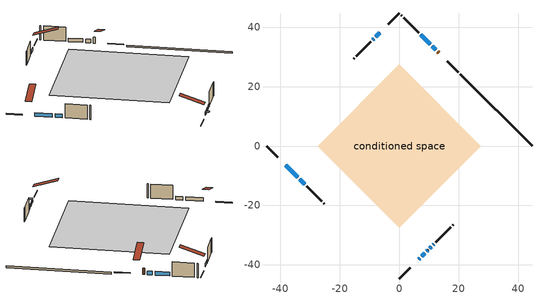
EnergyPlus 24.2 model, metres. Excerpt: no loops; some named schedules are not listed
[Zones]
conditioned space
 floor adiabatic (Floor1 construction): -5.92,0 0,5.92 5.92,0 0,-5.92 z0.61
 floor adiabatic (AdiabaticFloorConstruction): -27.48,0 0,27.48 27.48,0 0,-27.48 z3.05
 floor foundation (Slab1 construction): -6.03,1.11 -1.11,6.03 6.03,-1.11 1.11,-6.03 z0
 wall outside (RimJoist1 construction): 0,-44.64 3.74,-40.9 / -44.64,0 -40.9,-3.74 / 0,44.64 -3.74,40.9 / 19.87,24.77 16.13,28.5 z0.61:0.91
 wall outside (AdiabaticWallConstruction 1): 13.31,31.32 12.9,31.74 z0.61:2.64
 wall outside (AdiabaticWallConstruction): 6.56,-38.08 6.93,-37.7 z0.61:1.53; -38.08,-6.56 -34.05,-10.58 / -6.56,38.08 -7.85,36.79 / -8.51,36.13 -8.84,35.79 / 12.24,32.4 11.16,33.47 / 7.59,-37.05 8.6,-36.04 / -33.4,-11.24 -31.71,-12.92 / 9.25,-35.38 9.67,-34.97 / 10.32,-34.31 10.72,-33.92 / 11.37,-33.26 11.67,-32.97 / 10.51,34.13 7.18,37.45 z0.61:1.83
 wall outside (Wall1 construction): 12.32,-32.31 17.3,-27.34 / -31.06,-13.58 -26.08,-18.56 / -9.5,35.14 -14.48,30.16 / 6.53,38.11 1.55,43.09 z0.61:5.49
 wall outside (Wall3 construction): 17.96,-26.68 18.19,-26.44 / -25.42,-19.22 -25.19,-19.45 / -15.14,29.5 -15.37,29.27 / 0.89,43.75 0.66,43.98 z0.61:5.49
 wall foundation (FoundationWall1 construction): 44.64,0 20.53,24.11 z0:0.61
 window (WindowConstruction 10): 6.56,-38.08 6.93,-37.7 z0.61:1.52
 window (WindowConstruction 6): -38.08,-6.56 -34.05,-10.58 z0.61:1.83
 window (WindowConstruction 7): -6.56,38.08 -7.85,36.79 z0.61:1.83
 window (WindowConstruction 8): -8.51,36.13 -8.84,35.79 z0.61:1.83
 window (WindowConstruction): 12.24,32.4 11.16,33.47 z0.61:1.83
 window (WindowConstruction 9): 7.59,-37.05 8.6,-36.04 z0.61:1.83
 window (WindowConstruction 1): -33.4,-11.24 -31.71,-12.92 z0.61:1.83
 window (WindowConstruction 2): 9.25,-35.38 9.67,-34.97 z0.61:1.83
 window (WindowConstruction 3): 10.32,-34.31 10.72,-33.92 z0.61:1.83
 window (WindowConstruction 4): 11.37,-33.26 11.67,-32.97 z0.61:1.83
 window (WindowConstruction 5): 10.51,34.13 7.18,37.45 z0.61:1.83
 door (Door): 13.31,31.32 12.9,31.74 z0.61:2.64
 ceiling adiabatic (AdiabaticFloorConstruction): 0,-27.48 27.48,0 0,27.48 -27.48,0 z3.05
 roof outside (Roof1 construction): 5.9,-38.74,5.49 0.18,-33.02,8.18 -1.32,-34.53,8.18 4.39,-40.24,5.49; -38.74,-5.9,5.49 -33.02,-0.18,8.18 -34.53,1.32,8.18 -40.24,-4.39,5.49; -5.9,38.74,5.49 -0.18,33.02,8.18 1.32,34.53,8.18 -4.39,40.24,5.49; 13.97,30.67,5.49 8.25,24.95,8.18 9.76,23.44,8.18 15.48,29.16,5.49
shading: 7.14,-37.49 6.35,-38.29 7.21,-39.15 8.01,-38.35 z1.82
[Building]
Building 1: Terrain=Suburbs
[Site:Location]
Yellowknife AP_NT: Latitude {deg}=62.46; Longitude {deg}=-114.44; Time Zone {hr}=-7; Elevation {m}=206; Keep Site Location Information=Yes
[Site:GroundTemperature:Shallow]
-11.1489, -14.3239, -14.5782, -13.0715, -7.02295, -1.00261, 4.2167, 7.52301, 7.8039, 5.11477, 0.0285573, -5.8071
[Site:WaterMainsTemperature]
Calculation Method=Schedule; Temperature Schedule=mains temperature schedule
[Material] Roughness=Rough; Thermal Absorptance=0.9
Name | Thickness {m} | Conductivity {W/m-K} | Density {kg/m3} | Specific Heat {J/kg-K} | Solar Absorptance | Visible Absorptance
asphalt or fiberglass shingles | 0.00635 | 0.162714 | 1121.4 | 1465.45 | 0.4 | 0.4
concrete 4.0 in. | 0.1016 | 1.803125 | 2242.8 | 837.4 | 0.7 | 0.7
concrete 8.0 in. | 0.2032 | 1.803125 | 2242.8 | 837.4 | 0.7 | 0.7
door material | 0.04445 | 0.053851 | 512.64 | 1214.23 | 0.7 | 0.7
exterior vertical ins | 0.00497452 | 0.029427 | 32.04 | 1214.23 | 0.7 | 0.7
floor covering | 0.0127 | 0.0433444 | 54.468 | 1339.84 | 0.6 | 0.6
floor rigid ins; rim joist rigid ins; roof rigid ins; wall rigid ins | 0.103632 | 0.029427 | 32.04 | 1214.23 | 0.7 | 0.7
floor rigid ins 1; wall rigid ins 1 | 0.512978 | 0.029427 | 32.04 | 1214.23 | 0.7 | 0.7
floor stud and cavity | 0.1397 | 0.144277 | 92.3553 | 1139.71 | 0.7 | 0.7
floor stud and cavity 1 | 0.1397 | 1.75129 | 37.0049 | 1207.88 | 0.7 | 0.7
furniture material conditioned space 1 | 0.1524 | 0.115458 | 640.8 | 1214.23 | 0.6 | 0.6
gypsum board | 0.0127 | 0.160291 | 801 | 837.4 | 0.6 | 0.6
gypsum board 1 | 0.0127 | 0.160291 | 801 | 837.4 | 0.7 | 0.7
osb sheathing 0.5 in. | 0.0127 | 0.115458 | 512.64 | 1214.23 | 0.7 | 0.7
osb sheathing 0.75 in. | 0.01905 | 0.115458 | 512.64 | 1214.23 | 0.7 | 0.7
osb sheathing 2.0 in. | 0.0508 | 0.115458 | 512.64 | 1214.23 | 0.7 | 0.7
rim joist stud and cavity | 0.0508 | 0.0405436 | 125.044 | 1163.47 | 0.6 | 0.6
roof stud and cavity | 0.2032 | 0.0872403 | 78.34581 | 1123.46 | 0.7 | 0.7
wall stud and cavity | 0.1397 | 0.237545 | 139.0536 | 1170.24 | 0.7 | 0.7
wall stud and cavity 1 | 0.1397 | 0.298273 | 139.0536 | 1170.24 | 0.7 | 0.7
wall stud and cavity 2 | 0.0889 | 0.380278 | 52.3479 | 1209.89 | 0.7 | 0.7
wall stud and cavity 3 | 0.0889 | 0.391764 | 83.0341 | 1211.67 | 0.7 | 0.7
wood siding | 0.0254 | 0.102417 | 544.68 | 1172.36 | 0.4 | 0.4
wood siding 1; wood siding 2; wood siding 3 | 0.0254 | 0.102417 | 544.68 | 1172.36 | 0.7 | 0.7
[WindowMaterial:SimpleGlazingSystem]
Name | U-Factor {W/m2-K} | Solar Heat Gain Coefficient
WindowMaterial | 1.82037 | 0.52
WindowMaterial 1 | 1.81639 | 0.52
WindowMaterial 2 | 1.975944 | 0.44
WindowMaterial 3 | 1.96856 | 0.45
WindowMaterial 4 | 2.02307 | 0.41
WindowMaterial 5 | 1.717595 | 0.57
WindowMaterial 6 | 1.71987 | 0.57
WindowMaterial 7 | 1.9714 | 0.45
WindowMaterial 8 | 1.98787 | 0.44
WindowMaterial 9 | 2.75383 | 0.59
[Construction]
AdiabaticFloorConstruction: floor stud and cavity 1, floor rigid ins 1, osb sheathing 0.75 in., floor covering
AdiabaticWallConstruction: wood siding 2, wall rigid ins 1, wall stud and cavity 2, gypsum board
AdiabaticWallConstruction 1: wood siding 3, wall rigid ins 1, wall stud and cavity 2, gypsum board
Door: door material
Floor1 construction: floor stud and cavity, floor rigid ins, osb sheathing 0.75 in., floor covering
FoundationWall1 construction: concrete 8.0 in., gypsum board 1
furniture construction conditioned space 1: furniture material conditioned space 1
PartitionWallConstruction: gypsum board, wall stud and cavity 3, gypsum board
RimJoist1 construction: wood siding 1, rim joist rigid ins, osb sheathing 2.0 in., rim joist stud and cavity
Roof1 construction: asphalt or fiberglass shingles, roof rigid ins, osb sheathing 0.75 in., roof stud and cavity, gypsum board
Slab1 construction: concrete 4.0 in.
Wall1 construction: wood siding, wall rigid ins, osb sheathing 0.5 in., wall stud and cavity, gypsum board
Wall3 construction: wood siding, wall rigid ins, osb sheathing 0.5 in., wall stud and cavity 1, gypsum board
WindowConstruction: WindowMaterial
WindowConstruction 1: WindowMaterial 1
WindowConstruction 10: WindowMaterial 9
WindowConstruction 2: WindowMaterial 2
WindowConstruction 3: WindowMaterial 3
WindowConstruction 4: WindowMaterial 4
WindowConstruction 5: WindowMaterial 5
WindowConstruction 6; WindowConstruction 9: WindowMaterial 6
WindowConstruction 7: WindowMaterial 7
WindowConstruction 8: WindowMaterial 8
[Zone]
conditioned space: Multiplier=1; Volume {m3}=381.4; Part of Total Floor Area=Yes
[Space]
conditioned space 1: Zone=conditioned space; Volume {m3}=381.4
[SurfaceProperty:ExposedFoundationPerimeter]
Slab1: Exposed Perimeter Calculation Method=TotalExposedPerimeter; Total Exposed Perimeter {m}=34.096
[InternalMass] Zone or ZoneList=conditioned space; Space or SpaceList=conditioned space 1
Name | Construction | Surface Area {m2}
furniture mass conditioned space 1 | furniture construction conditioned space 1 | 660.465
partition wall mass | PartitionWallConstruction | 1580.98
[Lights]
interior lighting: Zone or ZoneList or Space or SpaceList=conditioned space 1; Schedule=interior lighting schedule; Design Level Calculation Method=LightingLevel; Lighting Level {W}=343.2; Return Air Fraction=0; Fraction Radiant=0.6; Fraction Visible=0.2; Fraction Replaceable=1
[People]
occupants: Zone or ZoneList or Space or SpaceList=conditioned space 1; Number of People Schedule=occupants schedule; Number of People Calculation Method=People; Number of People=3; Fraction Radiant=0.314171; Sensible Heat Fraction=0.56303; Activity Level Schedule=occupants activity schedule; Carbon Dioxide Generation Rate {m3/s-W}=0; Enable ASHRAE 55 Comfort Warnings=No; Mean Radiant Temperature Calculation Type=EnclosureAveraged
[ElectricEquipment] Zone or ZoneList or Space or SpaceList=conditioned space 1; Design Level Calculation Method=EquipmentLevel
Name | Schedule | Design Level {W} | Fraction Latent | Fraction Radiant | Fraction Lost
clothes dryer | clothes dryer schedule | 140.772 | 0.015 | 0.081 | 0.85
clothes washer | clothes washer schedule | 32.1985 | 0.03 | 0.162 | 0.7
cooking range | cooking range schedule | 215.147 | 0.08 | 0.432 | 0.2
dishwasher | dishwasher schedule | 66.8632 | 0.3 | 0.18 | 0.4
fridge | fridge schedule | 72.9452 | 0 | 0.6 | 0
mech vent bath fan 0 | mech vent bath fan 0 schedule | 25.1 | 0 | 0 | 1
mech vent bath fan 1 | mech vent bath fan 1 schedule | 25.1 | 0 | 0 | 1
mech vent house fan | mech vent house fan schedule | 0 | 0 | 0 | 1
mech vent house fan cfis | mech vent house fan cfis schedule | 0 | 0 | 0 | 0
mech vent range fan 0 | mech vent range fan 0 schedule | 57 | 0 | 0 | 1
misc plug loads | misc plug loads schedule | 494.7 | 0.045 | 0.513 | 0.1
whole house fan | Always On Discrete | 0 | 0 | 0 | 1
[OtherEquipment] Zone or ZoneList or Space or SpaceList=conditioned space 1; Design Level Calculation Method=EquipmentLevel
Name | Fuel Type | Schedule | Design Level {W} | Fraction Latent | Fraction Radiant | Fraction Lost
clothes dryer 1 | Electricity | clothes dryer schedule | 0 | 0.015 | 0.081 | 0.85
cooking range 1 | Electricity | cooking range schedule | 0 | 0.08 | 0.432 | 0.2
general water use latent | None | general water use schedule | 62.594 | 1 | 0 | 0
general water use sensible | None | general water use schedule | -61.6891 | 0 | 0.6 | 0
mech vent house fan latent load | None | Always On Discrete | 0 | 1 | 0 | 0
mech vent house fan sensible load | None | Always On Discrete | 0 | 0 | 0 | 0
water heater energy adjustment1 | Propane | Always On Discrete | 0.01 | 0 | 0 | 1
[ZoneInfiltration:DesignFlowRate] Zone or ZoneList or Space or SpaceList=conditioned space 1; Schedule=Always On Discrete; Design Flow Rate Calculation Method=Flow/Zone; Design Flow Rate {m3/s}=0
infil flow; natural vent flow; whole house fan flow
[Foundation:Kiva]
Foundation Kiva 1: Initial Indoor Air Temperature {C}=18; Wall Height Above Grade {m}=0.609996; Wall Depth Below Slab {m}=0.2032; Custom Block Material Name 1=exterior vertical ins; Custom Block Depth 1 {m}=0.609996; Custom Block X Position 1 {m}=0.2159; Custom Block Z Position 1 {m}=0
[Foundation:Kiva:Settings]
Soil Conductivity {W/m-K}=0.849921; Soil Density {kg/m3}=1842.3; Soil Specific Heat {J/kg-K}=418.7; Ground Solar Absorptivity=0.9; Ground Thermal Absorptivity=0.9; Ground Surface Roughness {m}=0.03; Far-Field Width {m}=40; Deep-Ground Boundary Condition=ZeroFlux; Deep-Ground Depth {m}=40; Minimum Cell Dimension {m}=0.2; Maximum Cell Growth Coefficient=3; Simulation Timestep=Timestep
[Exterior:Lights]
exterior lighting: Schedule=exterior lighting schedule; Design Level {W}=75.6
[Schedule:Day:Interval]
interior lighting schedule day: No, 01:00, 0.108182, 04:00, 0.0901515, 05:00, 0.0991667, 06:00, 0.162273, 07:00, 0.270455, 08:00, 0.342576, 10:00, 0.369621, 11:00, 0.351591, 12:00, 0.333561, 13:00, 0.324545, 14:00, 0.31553, 15:00, 0.333561, 16:00, 0.369621, 17:00, 0.450758, 18:00, 0.585985, 19:00, 0.775303, 20:00, 0.955606, 21:00, 0.991667, 22:00, 0.712197, 23:00, 0.360606, 24:00, 0.162273
interior lighting schedule day 1: No, 01:00, 0.100909, 04:00, 0.0840909, 05:00, 0.0925, 06:00, 0.151364, 07:00, 0.252273, 08:00, 0.319545, 10:00, 0.344773, 11:00, 0.327955, 12:00, 0.311136, 13:00, 0.302727, 14:00, 0.294318, 15:00, 0.311136, 16:00, 0.344773, 17:00, 0.420455, 18:00, 0.546591, 19:00, 0.723182, 20:00, 0.891364, 21:00, 0.925, 22:00, 0.664318, 23:00, 0.336364, 24:00, 0.151364
interior lighting schedule day 2: No, 01:00, 0.0927273, 04:00, 0.0772727, 05:00, 0.085, 06:00, 0.139091, 07:00, 0.231818, 08:00, 0.293636, 10:00, 0.316818, 11:00, 0.301364, 12:00, 0.285909, 13:00, 0.278182, 14:00, 0.270455, 15:00, 0.285909, 16:00, 0.316818, 17:00, 0.386364, 18:00, 0.502273, 19:00, 0.664545, 20:00, 0.819091, 21:00, 0.85, 22:00, 0.610455, 23:00, 0.309091, 24:00, 0.139091
interior lighting schedule day 3: No, 01:00, 0.0845455, 04:00, 0.0704545, 05:00, 0.0775, 06:00, 0.126818, 07:00, 0.211364, 08:00, 0.267727, 10:00, 0.288864, 11:00, 0.274773, 12:00, 0.260682, 13:00, 0.253636, 14:00, 0.246591, 15:00, 0.260682, 16:00, 0.288864, 17:00, 0.352273, 18:00, 0.457955, 19:00, 0.605909, 20:00, 0.746818, 21:00, 0.775, 22:00, 0.556591, 23:00, 0.281818, 24:00, 0.126818
interior lighting schedule default day: No, 24:00, 0
[Schedule:Week:Daily]
interior lighting schedule Week Rule - Jan1-Jan27: interior lighting schedule day, interior lighting schedule day, interior lighting schedule day, interior lighting schedule day, interior lighting schedule day, interior lighting schedule day, interior lighting schedule day, interior lighting schedule default day, interior lighting schedule default day, interior lighting schedule default day, interior lighting schedule default day, interior lighting schedule default day
interior lighting schedule Week Rule - Jan28-Feb3: interior lighting schedule day, interior lighting schedule day, interior lighting schedule day, interior lighting schedule day, interior lighting schedule day 1, interior lighting schedule day 1, interior lighting schedule day 1, interior lighting schedule default day, interior lighting schedule default day, interior lighting schedule default day, interior lighting schedule default day, interior lighting schedule default day
interior lighting schedule Week Rule - Feb4-Feb24: interior lighting schedule day 1, interior lighting schedule day 1, interior lighting schedule day 1, interior lighting schedule day 1, interior lighting schedule day 1, interior lighting schedule day 1, interior lighting schedule day 1, interior lighting schedule default day, interior lighting schedule default day, interior lighting schedule default day, interior lighting schedule default day, interior lighting schedule default day
interior lighting schedule Week Rule - Feb25-Mar3: interior lighting schedule day 1, interior lighting schedule day 1, interior lighting schedule day 1, interior lighting schedule day 1, interior lighting schedule day 2, interior lighting schedule day 2, interior lighting schedule day 2, interior lighting schedule default day, interior lighting schedule default day, interior lighting schedule default day, interior lighting schedule default day, interior lighting schedule default day
interior lighting schedule Week Rule - Mar4-Mar31: interior lighting schedule day 2, interior lighting schedule day 2, interior lighting schedule day 2, interior lighting schedule day 2, interior lighting schedule day 2, interior lighting schedule day 2, interior lighting schedule day 2, interior lighting schedule default day, interior lighting schedule default day, interior lighting schedule default day, interior lighting schedule default day, interior lighting schedule default day
interior lighting schedule Week Rule - Apr1-Apr28: interior lighting schedule day 3, interior lighting schedule day 3, interior lighting schedule day 3, interior lighting schedule day 3, interior lighting schedule day 3, interior lighting schedule day 3, interior lighting schedule day 3, interior lighting schedule default day, interior lighting schedule default day, interior lighting schedule default day, interior lighting schedule default day, interior lighting schedule default day
interior lighting schedule Week Rule - Apr29-May5: interior lighting schedule day 3, interior lighting schedule day 3, interior lighting schedule day 4, interior lighting schedule day 4, interior lighting schedule day 4, interior lighting schedule day 4, interior lighting schedule day 4, interior lighting schedule default day, interior lighting schedule default day, interior lighting schedule default day, interior lighting schedule default day, interior lighting schedule default day
interior lighting schedule Week Rule - May6-May26: interior lighting schedule day 4, interior lighting schedule day 4, interior lighting schedule day 4, interior lighting schedule day 4, interior lighting schedule day 4, interior lighting schedule day 4, interior lighting schedule day 4, interior lighting schedule default day, interior lighting schedule default day, interior lighting schedule default day, interior lighting schedule default day, interior lighting schedule default day
interior lighting schedule Week Rule - May27-Jun2: interior lighting schedule day 4, interior lighting schedule day 4, interior lighting schedule day 4, interior lighting schedule day 4, interior lighting schedule day 4, interior lighting schedule day 5, interior lighting schedule day 5, interior lighting schedule default day, interior lighting schedule default day, interior lighting schedule default day, interior lighting schedule default day, interior lighting schedule default day
interior lighting schedule Week Rule - Jun3-Jun30: interior lighting schedule day 5, interior lighting schedule day 5, interior lighting schedule day 5, interior lighting schedule day 5, interior lighting schedule day 5, interior lighting schedule day 5, interior lighting schedule day 5, interior lighting schedule default day, interior lighting schedule default day, interior lighting schedule default day, interior lighting schedule default day, interior lighting schedule default day
interior lighting schedule Week Rule - Jul1-Jul28: interior lighting schedule day 6, interior lighting schedule day 6, interior lighting schedule day 6, interior lighting schedule day 6, interior lighting schedule day 6, interior lighting schedule day 6, interior lighting schedule day 6, interior lighting schedule default day, interior lighting schedule default day, interior lighting schedule default day, interior lighting schedule default day, interior lighting schedule default day
interior lighting schedule Week Rule - Jul29-Aug4: interior lighting schedule day 6, interior lighting schedule day 6, interior lighting schedule day 6, interior lighting schedule day 7, interior lighting schedule day 7, interior lighting schedule day 7, interior lighting schedule day 7, interior lighting schedule default day, interior lighting schedule default day, interior lighting schedule default day, interior lighting schedule default day, interior lighting schedule default day
interior lighting schedule Week Rule - Aug5-Aug25: interior lighting schedule day 7, interior lighting schedule day 7, interior lighting schedule day 7, interior lighting schedule day 7, interior lighting schedule day 7, interior lighting schedule day 7, interior lighting schedule day 7, interior lighting schedule default day, interior lighting schedule default day, interior lighting schedule default day, interior lighting schedule default day, interior lighting schedule default day
interior lighting schedule Week Rule - Aug26-Sep1: interior lighting schedule day 7, interior lighting schedule day 7, interior lighting schedule day 7, interior lighting schedule day 7, interior lighting schedule day 7, interior lighting schedule day 7, interior lighting schedule day 8, interior lighting schedule default day, interior lighting schedule default day, interior lighting schedule default day, interior lighting schedule default day, interior lighting schedule default day
interior lighting schedule Week Rule - Sep2-Sep29: interior lighting schedule day 8, interior lighting schedule day 8, interior lighting schedule day 8, interior lighting schedule day 8, interior lighting schedule day 8, interior lighting schedule day 8, interior lighting schedule day 8, interior lighting schedule default day, interior lighting schedule default day, interior lighting schedule default day, interior lighting schedule default day, interior lighting schedule default day
interior lighting schedule Week Rule - Sep30-Oct6: interior lighting schedule day 8, interior lighting schedule day 9, interior lighting schedule day 9, interior lighting schedule day 9, interior lighting schedule day 9, interior lighting schedule day 9, interior lighting schedule day 9, interior lighting schedule default day, interior lighting schedule default day, interior lighting schedule default day, interior lighting schedule default day, interior lighting schedule default day
interior lighting schedule Week Rule - Oct7-Oct27: interior lighting schedule day 9, interior lighting schedule day 9, interior lighting schedule day 9, interior lighting schedule day 9, interior lighting schedule day 9, interior lighting schedule day 9, interior lighting schedule day 9, interior lighting schedule default day, interior lighting schedule default day, interior lighting schedule default day, interior lighting schedule default day, interior lighting schedule default day
interior lighting schedule Week Rule - Oct28-Nov3: interior lighting schedule day 9, interior lighting schedule day 9, interior lighting schedule day 9, interior lighting schedule day 9, interior lighting schedule day 10, interior lighting schedule day 10, interior lighting schedule day 10, interior lighting schedule default day, interior lighting schedule default day, interior lighting schedule default day, interior lighting schedule default day, interior lighting schedule default day
interior lighting schedule Week Rule - Nov4-Nov24: interior lighting schedule day 10, interior lighting schedule day 10, interior lighting schedule day 10, interior lighting schedule day 10, interior lighting schedule day 10, interior lighting schedule day 10, interior lighting schedule day 10, interior lighting schedule default day, interior lighting schedule default day, interior lighting schedule default day, interior lighting schedule default day, interior lighting schedule default day
interior lighting schedule Week Rule - Nov25-Dec1: interior lighting schedule day 10, interior lighting schedule day 10, interior lighting schedule day 10, interior lighting schedule day 10, interior lighting schedule day 10, interior lighting schedule day 10, interior lighting schedule day 11, interior lighting schedule default day, interior lighting schedule default day, interior lighting schedule default day, interior lighting schedule default day, interior lighting schedule default day
interior lighting schedule Week Rule - Dec2-Dec31: interior lighting schedule day 11, interior lighting schedule day 11, interior lighting schedule day 11, interior lighting schedule day 11, interior lighting schedule day 11, interior lighting schedule day 11, interior lighting schedule day 11, interior lighting schedule default day, interior lighting schedule default day, interior lighting schedule default day, interior lighting schedule default day, interior lighting schedule default day
occupants schedule Week Rule - Jan1-Dec31: occupants schedule day, occupants schedule day, occupants schedule day, occupants schedule day, occupants schedule day, occupants schedule day, occupants schedule day, occupants schedule default day, occupants schedule default day, occupants schedule default day, occupants schedule default day, occupants schedule default day
clothes dryer schedule Week Rule - Jan1-Dec31: clothes dryer schedule day, clothes dryer schedule day, clothes dryer schedule day, clothes dryer schedule day, clothes dryer schedule day, clothes dryer schedule day, clothes dryer schedule day, clothes dryer schedule default day, clothes dryer schedule default day, clothes dryer schedule default day, clothes dryer schedule default day, clothes dryer schedule default day
clothes washer schedule Week Rule - Jan1-Dec31: clothes washer schedule day, clothes washer schedule day, clothes washer schedule day, clothes washer schedule day, clothes washer schedule day, clothes washer schedule day, clothes washer schedule day, clothes washer schedule default day, clothes washer schedule default day, clothes washer schedule default day, clothes washer schedule default day, clothes washer schedule default day
cooking range schedule Week Rule - Jan1-Dec31: cooking range schedule day, cooking range schedule day, cooking range schedule day, cooking range schedule day, cooking range schedule day, cooking range schedule day, cooking range schedule day, cooking range schedule default day, cooking range schedule default day, cooking range schedule default day, cooking range schedule default day, cooking range schedule default day
dishwasher schedule Week Rule - Jan1-Dec31: dishwasher schedule day, dishwasher schedule day, dishwasher schedule day, dishwasher schedule day, dishwasher schedule day, dishwasher schedule day, dishwasher schedule day, dishwasher schedule default day, dishwasher schedule default day, dishwasher schedule default day, dishwasher schedule default day, dishwasher schedule default day
mech vent bath fan 0 schedule Week Rule - Jan1-Dec31: mech vent bath fan 0 schedule day, mech vent bath fan 0 schedule day, mech vent bath fan 0 schedule day, mech vent bath fan 0 schedule day, mech vent bath fan 0 schedule day, mech vent bath fan 0 schedule day, mech vent bath fan 0 schedule day, mech vent bath fan 0 schedule default day, mech vent bath fan 0 schedule default day, mech vent bath fan 0 schedule default day, mech vent bath fan 0 schedule default day, mech vent bath fan 0 schedule default day
mech vent bath fan 1 schedule Week Rule - Jan1-Dec31: mech vent bath fan 1 schedule day, mech vent bath fan 1 schedule day, mech vent bath fan 1 schedule day, mech vent bath fan 1 schedule day, mech vent bath fan 1 schedule day, mech vent bath fan 1 schedule day, mech vent bath fan 1 schedule day, mech vent bath fan 1 schedule default day, mech vent bath fan 1 schedule default day, mech vent bath fan 1 schedule default day, mech vent bath fan 1 schedule default day, mech vent bath fan 1 schedule default day
mech vent range fan 0 schedule Week Rule - Jan1-Dec31: mech vent range fan 0 schedule day, mech vent range fan 0 schedule day, mech vent range fan 0 schedule day, mech vent range fan 0 schedule day, mech vent range fan 0 schedule day, mech vent range fan 0 schedule day, mech vent range fan 0 schedule day, mech vent range fan 0 schedule default day, mech vent range fan 0 schedule default day, mech vent range fan 0 schedule default day, mech vent range fan 0 schedule default day, mech vent range fan 0 schedule default day
misc plug loads schedule Week Rule - Jan1-Dec31: misc plug loads schedule day, misc plug loads schedule day, misc plug loads schedule day, misc plug loads schedule day, misc plug loads schedule day, misc plug loads schedule day, misc plug loads schedule day, misc plug loads schedule default day, misc plug loads schedule default day, misc plug loads schedule default day, misc plug loads schedule default day, misc plug loads schedule default day
general water use schedule Week Rule - Jan1-Dec31: general water use schedule day, general water use schedule day, general water use schedule day, general water use schedule day, general water use schedule day, general water use schedule day, general water use schedule day, general water use schedule default day, general water use schedule default day, general water use schedule default day, general water use schedule default day, general water use schedule default day
exterior lighting schedule Week Rule - Jan1-Jan27: exterior lighting schedule day, exterior lighting schedule day, exterior lighting schedule day, exterior lighting schedule day, exterior lighting schedule day, exterior lighting schedule day, exterior lighting schedule day, exterior lighting schedule default day, exterior lighting schedule default day, exterior lighting schedule default day, exterior lighting schedule default day, exterior lighting schedule default day
exterior lighting schedule Week Rule - Jan28-Feb3: exterior lighting schedule day, exterior lighting schedule day, exterior lighting schedule day, exterior lighting schedule day, exterior lighting schedule day 1, exterior lighting schedule day 1, exterior lighting schedule day 1, exterior lighting schedule default day, exterior lighting schedule default day, exterior lighting schedule default day, exterior lighting schedule default day, exterior lighting schedule default day
exterior lighting schedule Week Rule - Feb4-Feb24: exterior lighting schedule day 1, exterior lighting schedule day 1, exterior lighting schedule day 1, exterior lighting schedule day 1, exterior lighting schedule day 1, exterior lighting schedule day 1, exterior lighting schedule day 1, exterior lighting schedule default day, exterior lighting schedule default day, exterior lighting schedule default day, exterior lighting schedule default day, exterior lighting schedule default day
exterior lighting schedule Week Rule - Feb25-Mar3: exterior lighting schedule day 1, exterior lighting schedule day 1, exterior lighting schedule day 1, exterior lighting schedule day 1, exterior lighting schedule day 2, exterior lighting schedule day 2, exterior lighting schedule day 2, exterior lighting schedule default day, exterior lighting schedule default day, exterior lighting schedule default day, exterior lighting schedule default day, exterior lighting schedule default day
exterior lighting schedule Week Rule - Mar4-Mar31: exterior lighting schedule day 2, exterior lighting schedule day 2, exterior lighting schedule day 2, exterior lighting schedule day 2, exterior lighting schedule day 2, exterior lighting schedule day 2, exterior lighting schedule day 2, exterior lighting schedule default day, exterior lighting schedule default day, exterior lighting schedule default day, exterior lighting schedule default day, exterior lighting schedule default day
exterior lighting schedule Week Rule - Apr1-Apr28: exterior lighting schedule day 3, exterior lighting schedule day 3, exterior lighting schedule day 3, exterior lighting schedule day 3, exterior lighting schedule day 3, exterior lighting schedule day 3, exterior lighting schedule day 3, exterior lighting schedule default day, exterior lighting schedule default day, exterior lighting schedule default day, exterior lighting schedule default day, exterior lighting schedule default day
exterior lighting schedule Week Rule - Apr29-May5: exterior lighting schedule day 3, exterior lighting schedule day 3, exterior lighting schedule day 4, exterior lighting schedule day 4, exterior lighting schedule day 4, exterior lighting schedule day 4, exterior lighting schedule day 4, exterior lighting schedule default day, exterior lighting schedule default day, exterior lighting schedule default day, exterior lighting schedule default day, exterior lighting schedule default day
exterior lighting schedule Week Rule - May6-May26: exterior lighting schedule day 4, exterior lighting schedule day 4, exterior lighting schedule day 4, exterior lighting schedule day 4, exterior lighting schedule day 4, exterior lighting schedule day 4, exterior lighting schedule day 4, exterior lighting schedule default day, exterior lighting schedule default day, exterior lighting schedule default day, exterior lighting schedule default day, exterior lighting schedule default day
exterior lighting schedule Week Rule - May27-Jun2: exterior lighting schedule day 4, exterior lighting schedule day 4, exterior lighting schedule day 4, exterior lighting schedule day 4, exterior lighting schedule day 4, exterior lighting schedule day 5, exterior lighting schedule day 5, exterior lighting schedule default day, exterior lighting schedule default day, exterior lighting schedule default day, exterior lighting schedule default day, exterior lighting schedule default day
exterior lighting schedule Week Rule - Jun3-Jun30: exterior lighting schedule day 5, exterior lighting schedule day 5, exterior lighting schedule day 5, exterior lighting schedule day 5, exterior lighting schedule day 5, exterior lighting schedule day 5, exterior lighting schedule day 5, exterior lighting schedule default day, exterior lighting schedule default day, exterior lighting schedule default day, exterior lighting schedule default day, exterior lighting schedule default day
exterior lighting schedule Week Rule - Jul1-Jul28: exterior lighting schedule day 6, exterior lighting schedule day 6, exterior lighting schedule day 6, exterior lighting schedule day 6, exterior lighting schedule day 6, exterior lighting schedule day 6, exterior lighting schedule day 6, exterior lighting schedule default day, exterior lighting schedule default day, exterior lighting schedule default day, exterior lighting schedule default day, exterior lighting schedule default day
exterior lighting schedule Week Rule - Jul29-Aug4: exterior lighting schedule day 6, exterior lighting schedule day 6, exterior lighting schedule day 6, exterior lighting schedule day 7, exterior lighting schedule day 7, exterior lighting schedule day 7, exterior lighting schedule day 7, exterior lighting schedule default day, exterior lighting schedule default day, exterior lighting schedule default day, exterior lighting schedule default day, exterior lighting schedule default day
exterior lighting schedule Week Rule - Aug5-Aug25: exterior lighting schedule day 7, exterior lighting schedule day 7, exterior lighting schedule day 7, exterior lighting schedule day 7, exterior lighting schedule day 7, exterior lighting schedule day 7, exterior lighting schedule day 7, exterior lighting schedule default day, exterior lighting schedule default day, exterior lighting schedule default day, exterior lighting schedule default day, exterior lighting schedule default day
exterior lighting schedule Week Rule - Aug26-Sep1: exterior lighting schedule day 7, exterior lighting schedule day 7, exterior lighting schedule day 7, exterior lighting schedule day 7, exterior lighting schedule day 7, exterior lighting schedule day 7, exterior lighting schedule day 8, exterior lighting schedule default day, exterior lighting schedule default day, exterior lighting schedule default day, exterior lighting schedule default day, exterior lighting schedule default day
exterior lighting schedule Week Rule - Sep2-Sep29: exterior lighting schedule day 8, exterior lighting schedule day 8, exterior lighting schedule day 8, exterior lighting schedule day 8, exterior lighting schedule day 8, exterior lighting schedule day 8, exterior lighting schedule day 8, exterior lighting schedule default day, exterior lighting schedule default day, exterior lighting schedule default day, exterior lighting schedule default day, exterior lighting schedule default day
exterior lighting schedule Week Rule - Sep30-Oct6: exterior lighting schedule day 8, exterior lighting schedule day 9, exterior lighting schedule day 9, exterior lighting schedule day 9, exterior lighting schedule day 9, exterior lighting schedule day 9, exterior lighting schedule day 9, exterior lighting schedule default day, exterior lighting schedule default day, exterior lighting schedule default day, exterior lighting schedule default day, exterior lighting schedule default day
exterior lighting schedule Week Rule - Oct7-Oct27: exterior lighting schedule day 9, exterior lighting schedule day 9, exterior lighting schedule day 9, exterior lighting schedule day 9, exterior lighting schedule day 9, exterior lighting schedule day 9, exterior lighting schedule day 9, exterior lighting schedule default day, exterior lighting schedule default day, exterior lighting schedule default day, exterior lighting schedule default day, exterior lighting schedule default day
exterior lighting schedule Week Rule - Oct28-Nov3: exterior lighting schedule day 9, exterior lighting schedule day 9, exterior lighting schedule day 9, exterior lighting schedule day 9, exterior lighting schedule day 10, exterior lighting schedule day 10, exterior lighting schedule day 10, exterior lighting schedule default day, exterior lighting schedule default day, exterior lighting schedule default day, exterior lighting schedule default day, exterior lighting schedule default day
exterior lighting schedule Week Rule - Nov4-Nov24: exterior lighting schedule day 10, exterior lighting schedule day 10, exterior lighting schedule day 10, exterior lighting schedule day 10, exterior lighting schedule day 10, exterior lighting schedule day 10, exterior lighting schedule day 10, exterior lighting schedule default day, exterior lighting schedule default day, exterior lighting schedule default day, exterior lighting schedule default day, exterior lighting schedule default day
exterior lighting schedule Week Rule - Nov25-Dec1: exterior lighting schedule day 10, exterior lighting schedule day 10, exterior lighting schedule day 10, exterior lighting schedule day 10, exterior lighting schedule day 10, exterior lighting schedule day 10, exterior lighting schedule day 11, exterior lighting schedule default day, exterior lighting schedule default day, exterior lighting schedule default day, exterior lighting schedule default day, exterior lighting schedule default day
exterior lighting schedule Week Rule - Dec2-Dec31: exterior lighting schedule day 11, exterior lighting schedule day 11, exterior lighting schedule day 11, exterior lighting schedule day 11, exterior lighting schedule day 11, exterior lighting schedule day 11, exterior lighting schedule day 11, exterior lighting schedule default day, exterior lighting schedule default day, exterior lighting schedule default day, exterior lighting schedule default day, exterior lighting schedule default day
[Schedule:Year]
interior lighting schedule: interior lighting schedule Week Rule - Jan1-Jan27, 1, 1, 1, 27, interior lighting schedule Week Rule - Jan28-Feb3, 1, 28, 2, 3, interior lighting schedule Week Rule - Feb4-Feb24, 2, 4, 2, 24, interior lighting schedule Week Rule - Feb25-Mar3, 2, 25, 3, 3, interior lighting schedule Week Rule - Mar4-Mar31, 3, 4, 3, 31, interior lighting schedule Week Rule - Apr1-Apr28, 4, 1, 4, 28, interior lighting schedule Week Rule - Apr29-May5, 4, 29, 5, 5, interior lighting schedule Week Rule - May6-May26, 5, 6, 5, 26, interior lighting schedule Week Rule - May27-Jun2, 5, 27, 6, 2, interior lighting schedule Week Rule - Jun3-Jun30, 6, 3, 6, 30, interior lighting schedule Week Rule - Jul1-Jul28, 7, 1, 7, 28, interior lighting schedule Week Rule - Jul29-Aug4, 7, 29, 8, 4, interior lighting schedule Week Rule - Aug5-Aug25, 8, 5, 8, 25, interior lighting schedule Week Rule - Aug26-Sep1, 8, 26, 9, 1, interior lighting schedule Week Rule - Sep2-Sep29, 9, 2, 9, 29, interior lighting schedule Week Rule - Sep30-Oct6, 9, 30, 10, 6, interior lighting schedule Week Rule - Oct7-Oct27, 10, 7, 10, 27, interior lighting schedule Week Rule - Oct28-Nov3, 10, 28, 11, 3, interior lighting schedule Week Rule - Nov4-Nov24, 11, 4, 11, 24, interior lighting schedule Week Rule - Nov25-Dec1, 11, 25, 12, 1, interior lighting schedule Week Rule - Dec2-Dec31, 12, 2, 12, 31
occupants schedule: occupants schedule Week Rule - Jan1-Dec31, 1, 1, 12, 31
clothes dryer schedule: clothes dryer schedule Week Rule - Jan1-Dec31, 1, 1, 12, 31
clothes washer schedule: clothes washer schedule Week Rule - Jan1-Dec31, 1, 1, 12, 31
cooking range schedule: cooking range schedule Week Rule - Jan1-Dec31, 1, 1, 12, 31
dishwasher schedule: dishwasher schedule Week Rule - Jan1-Dec31, 1, 1, 12, 31
mech vent bath fan 0 schedule: mech vent bath fan 0 schedule Week Rule - Jan1-Dec31, 1, 1, 12, 31
mech vent bath fan 1 schedule: mech vent bath fan 1 schedule Week Rule - Jan1-Dec31, 1, 1, 12, 31
mech vent range fan 0 schedule: mech vent range fan 0 schedule Week Rule - Jan1-Dec31, 1, 1, 12, 31
misc plug loads schedule: misc plug loads schedule Week Rule - Jan1-Dec31, 1, 1, 12, 31
general water use schedule: general water use schedule Week Rule - Jan1-Dec31, 1, 1, 12, 31
exterior lighting schedule: exterior lighting schedule Week Rule - Jan1-Jan27, 1, 1, 1, 27, exterior lighting schedule Week Rule - Jan28-Feb3, 1, 28, 2, 3, exterior lighting schedule Week Rule - Feb4-Feb24, 2, 4, 2, 24, exterior lighting schedule Week Rule - Feb25-Mar3, 2, 25, 3, 3, exterior lighting schedule Week Rule - Mar4-Mar31, 3, 4, 3, 31, exterior lighting schedule Week Rule - Apr1-Apr28, 4, 1, 4, 28, exterior lighting schedule Week Rule - Apr29-May5, 4, 29, 5, 5, exterior lighting schedule Week Rule - May6-May26, 5, 6, 5, 26, exterior lighting schedule Week Rule - May27-Jun2, 5, 27, 6, 2, exterior lighting schedule Week Rule - Jun3-Jun30, 6, 3, 6, 30, exterior lighting schedule Week Rule - Jul1-Jul28, 7, 1, 7, 28, exterior lighting schedule Week Rule - Jul29-Aug4, 7, 29, 8, 4, exterior lighting schedule Week Rule - Aug5-Aug25, 8, 5, 8, 25, exterior lighting schedule Week Rule - Aug26-Sep1, 8, 26, 9, 1, exterior lighting schedule Week Rule - Sep2-Sep29, 9, 2, 9, 29, exterior lighting schedule Week Rule - Sep30-Oct6, 9, 30, 10, 6, exterior lighting schedule Week Rule - Oct7-Oct27, 10, 7, 10, 27, exterior lighting schedule Week Rule - Oct28-Nov3, 10, 28, 11, 3, exterior lighting schedule Week Rule - Nov4-Nov24, 11, 4, 11, 24, exterior lighting schedule Week Rule - Nov25-Dec1, 11, 25, 12, 1, exterior lighting schedule Week Rule - Dec2-Dec31, 12, 2, 12, 31
[Schedule:Constant]
Name | Hourly Value
occupants activity schedule | 117.228
fridge schedule | 0
mech vent house fan schedule; mech vent house fan cfis schedule; Always On Discrete | 1
[Schedule:Compact]
mains temperature schedule: Through: 01/01, For: AllDays, Until: 24:00, 0, Through: 01/02, For: AllDays, Until: 24:00, 0, Through: 01/03, For: AllDays, Until: 24:00, 0, Through: 01/04, For: AllDays, Until: 24:00, 0, Through: 01/05, For: AllDays, Until: 24:00, 0, Through: 01/06, For: AllDays, Until: 24:00, 0, Through: 01/07, For: AllDays, Until: 24:00, 0, Through: 01/08, For: AllDays, Until: 24:00, 0, Through: 01/09, For: AllDays, Until: 24:00, 0, Through: 01/10, For: AllDays, Until: 24:00, 0, Through: 01/11, For: AllDays, Until: 24:00, 0, Through: 01/12, For: AllDays, Until: 24:00, 0, Through: 01/13, For: AllDays, Until: 24:00, 0, Through: 01/14, For: AllDays, Until: 24:00, 0, Through: 01/15, For: AllDays, Until: 24:00, 0, Through: 01/16, For: AllDays, Until: 24:00, 0, Through: 01/17, For: AllDays, Until: 24:00, 0, Through: 01/18, For: AllDays, Until: 24:00, 0, Through: 01/19, For: AllDays, Until: 24:00, 0, Through: 01/20, For: AllDays, Until: 24:00, 0, Through: 01/21, For: AllDays, Until: 24:00, 0, Through: 01/22, For: AllDays, Until: 24:00, 0, Through: 01/23, For: AllDays, Until: 24:00, 0, Through: 01/24, For: AllDays, Until: 24:00, 0, Through: 01/25, For: AllDays, Until: 24:00, 0, Through: 01/26, For: AllDays, Until: 24:00, 0, Through: 01/27, For: AllDays, Until: 24:00, 0, Through: 01/28, For: AllDays, Until: 24:00, 0, Through: 01/29, For: AllDays, Until: 24:00, 0, Through: 01/30, For: AllDays, Until: 24:00, 0, Through: 01/31, For: AllDays, Until: 24:00, 0, Through: 02/01, For: AllDays, Until: 24:00, 0, Through: 02/02, For: AllDays, Until: 24:00, 0, Through: 02/03, For: AllDays, Until: 24:00, 0, Through: 02/04, For: AllDays, Until: 24:00, 0, Through: 02/05, For: AllDays, Until: 24:00, 0, Through: 02/06, For: AllDays, Until: 24:00, 0, Through: 02/07, For: AllDays, Until: 24:00, 0, Through: 02/08, For: AllDays, Until: 24:00, 0, Through: 02/09, For: AllDays, Until: 24:00, 0, Through: 02/10, For: AllDays, Until: 24:00, 0, Through: 02/11, For: AllDays, Until: 24:00, 0, Through: 02/12, For: AllDays, Until: 24:00, 0, Through: 02/13, For: AllDays, Until: 24:00, 0, Through: 02/14, For: AllDays, Until: 24:00, 0, Through: 02/15, For: AllDays, Until: 24:00, 0, Through: 02/16, For: AllDays, Until: 24:00, 0, Through: 02/17, For: AllDays, Until: 24:00, 0, Through: 02/18, For: AllDays, Until: 24:00, 0, Through: 02/19, For: AllDays, Until: 24:00, 0, Through: 02/20, For: AllDays, Until: 24:00, 0, Through: 02/21, For: AllDays, Until: 24:00, 0, Through: 02/22, For: AllDays, Until: 24:00, 0, Through: 02/23, For: AllDays, Until: 24:00, 0, Through: 02/24, For: AllDays, Until: 24:00, 0, Through: 02/25, For: AllDays, Until: 24:00, 0, Through: 02/26, For: AllDays, Until: 24:00, 0, Through: 02/27, For: AllDays, Until: 24:00, 0, Through: 02/28, For: AllDays, Until: 24:00, 0, Through: 03/01, For: AllDays, Until: 24:00, 0, Through: 03/02, For: AllDays, Until: 24:00, 0, Through: 03/03, For: AllDays, Until: 24:00, 0, Through: 03/04, For: AllDays, Until: 24:00, 0, Through: 03/05, For: AllDays, Until: 24:00, 0, Through: 03/06, For: AllDays, Until: 24:00, 0, Through: 03/07, For: AllDays, Until: 24:00, 0, Through: 03/08, For: AllDays, Until: 24:00, 0, Through: 03/09, For: AllDays, Until: 24:00, 0, Through: 03/10, For: AllDays, Until: 24:00, 0, Through: 03/11, For: AllDays, Until: 24:00, 0, Through: 03/12, For: AllDays, Until: 24:00, 0, Through: 03/13, For: AllDays, Until: 24:00, 0, Through: 03/14, For: AllDays, Until: 24:00, 0, Through: 03/15, For: AllDays, Until: 24:00, 0, Through: 03/16, For: AllDays, Until: 24:00, 0, Through: 03/17, For: AllDays, Until: 24:00, 0, Through: 03/18, For: AllDays, Until: 24:00, 0, Through: 03/19, For: AllDays, Until: 24:00, 0, Through: 03/20, For: AllDays, Until: 24:00, 0, Through: 03/21, For: AllDays, Until: 24:00, 0, Through: 03/22, For: AllDays, Until: 24:00, 0, Through: 03/23, For: AllDays, Until: 24:00, 0, Through: 03/24, For: AllDays, Until: 24:00, 0, Through: 03/25, For: AllDays, Until: 24:00, 0, Through: 03/26, For: AllDays, Until: 24:00, 0, Through: 03/27, For: AllDays, Until: 24:00, 0, Through: 03/28, For: AllDays, Until: 24:00, 0, Through: 03/29, For: AllDays, Until: 24:00, 0, Through: 03/30, For: AllDays, Until: 24:00, 0, Through: 03/31, For: AllDays, Until: 24:00, 0, Through: 04/01, For: AllDays, Until: 24:00, 0, Through: 04/02, For: AllDays, Until: 24:00, 0, Through: 04/03, For: AllDays, Until: 24:00, 0, Through: 04/04, For: AllDays, Until: 24:00, 0, Through: 04/05, For: AllDays, Until: 24:00, 0, Through: 04/06, For: AllDays, Until: 24:00, 0, Through: 04/07, For: AllDays, Until: 24:00, 0, Through: 04/08, For: AllDays, Until: 24:00, 0, Through: 04/09, For: AllDays, Until: 24:00, 0, Through: 04/10, For: AllDays, Until: 24:00, 0, Through: 04/11, For: AllDays, Until: 24:00, 0, Through: 04/12, For: AllDays, Until: 24:00, 0, Through: 04/13, For: AllDays, Until: 24:00, 0, Through: 04/14, For: AllDays, Until: 24:00, 0, Through: 04/15, For: AllDays, Until: 24:00, 0, Through: 04/16, For: AllDays, Until: 24:00, 0, Through: 04/17, For: AllDays, Until: 24:00, 0, Through: 04/18, For: AllDays, Until: 24:00, 0, Through: 04/19, For: AllDays, Until: 24:00, 0, Through: 04/20, For: AllDays, Until: 24:00, 0, Through: 04/21, For: AllDays, Until: 24:00, 0, Through: 04/22, For: AllDays, Until: 24:00, 0, Through: 04/23, For: AllDays, Until: 24:00, 0, Through: 04/24, For: AllDays, Until: 24:00, 0, Through: 04/25, For: AllDays, Until: 24:00, 0, Through: 04/26, For: AllDays, Until: 24:00, 0, Through: 04/27, For: AllDays, Until: 24:00, 0, Through: 04/28, For: AllDays, Until: 24:00, 0, Through: 04/29, For: AllDays, Until: 24:00, 0, Through: 04/30, For: AllDays, Until: 24:00, 0, Through: 05/01, For: AllDays, Until: 24:00, 0, Through: 05/02, For: AllDays, Until: 24:00, 0, Through: 05/03, For: AllDays, Until: 24:00, 0, Through: 05/04, For: AllDays, Until: 24:00, 0, Through: 05/05, For: AllDays, Until: 24:00, 0, Through: 05/06, For: AllDays, Until: 24:00, 0, Through: 05/07, For: AllDays, Until: 24:00, 0, Through: 05/08, For: AllDays, Until: 24:00, 0, Through: 05/09, For: AllDays, Until: 24:00, 0, Through: 05/10, For: AllDays, Until: 24:00, 0, Through: 05/11, For: AllDays, Until: 24:00, 0, Through: 05/12, For: AllDays, Until: 24:00, 0, Through: 05/13, For: AllDays, Until: 24:00, 0, Through: 05/14, For: AllDays, Until: 24:00, 0, Through: 05/15, For: AllDays, Until: 24:00, 0, Through: 05/16, For: AllDays, Until: 24:00, 0, Through: 05/17, For: AllDays, Until: 24:00, 0, Through: 05/18, For: AllDays, Until: 24:00, 0, Through: 05/19, For: AllDays, Until: 24:00, 0, Through: 05/20, For: AllDays, Until: 24:00, 0, Through: 05/21, For: AllDays, Until: 24:00, 0, Through: 05/22, For: AllDays, Until: 24:00, 0, Through: 05/23, For: AllDays, Until: 24:00, 0, Through: 05/24, For: AllDays, Until: 24:00, 0, Through: 05/25, For: AllDays, Until: 24:00, 0, Through: 05/26, For: AllDays, Until: 24:00, 0, Through: 05/27, For: AllDays, Until: 24:00, 0, Through: 05/28, For: AllDays, Until: 24:00, 0, Through: 05/29, For: AllDays, Until: 24:00, 0, Through: 05/30, For: AllDays, Until: 24:00, 0, Through: 05/31, For: AllDays, Until: 24:00, 0, Through: 06/01, For: AllDays, Until: 24:00, 0, Through: 06/02, For: AllDays, Until: 24:00, 0, Through: 06/03, For: AllDays, Until: 24:00, 0, Through: 06/04, For: AllDays, Until: 24:00, 0, Through: 06/05, For: AllDays, Until: 24:00, 0, Through: 06/06, For: AllDays, Until: 24:00, 0, Through: 06/07, For: AllDays, Until: 24:00, 0, Through: 06/08, For: AllDays, Until: 24:00, 0, Through: 06/09, For: AllDays, Until: 24:00, 0, Through: 06/10, For: AllDays, Until: 24:00, 0, Through: 06/11, For: AllDays, Until: 24:00, 0, Through: 06/12, For: AllDays, Until: 24:00, 0.0516667, Through: 06/13, For: AllDays, Until: 24:00, 0.128889, Through: 06/14, For: AllDays, Until: 24:00, 0.206111, Through: 06/15, For: AllDays, Until: 24:00, 0.282778, Through: 06/16, For: AllDays, Until: 24:00, 0.359444, Through: 06/17, For: AllDays, Until: 24:00, 0.436111, Through: 06/18, For: AllDays, Until: 24:00, 0.512222, Through: 06/19, For: AllDays, Until: 24:00, 0.588889, Through: 06/20, For: AllDays, Until: 24:00, 0.664444, Through: 06/21, For: AllDays, Until: 24:00, 0.74, Through: 06/22, For: AllDays, Until: 24:00, 0.815556, Through: 06/23, For: AllDays, Until: 24:00, 0.890556, Through: 06/24, For: AllDays, Until: 24:00, 0.965556, Through: 06/25, For: AllDays, Until: 24:00, 1.04, Through: 06/26, For: AllDays, Until: 24:00, 1.11389, Through: 06/27, For: AllDays, Until: 24:00, 1.18722, Through: 06/28, For: AllDays, Until: 24:00, 1.26056, Through: 06/29, For: AllDays, Until: 24:00, 1.33333, Through: 06/30, For: AllDays, Until: 24:00, 1.40556, Through: 07/01, For: AllDays, Until: 24:00, 1.47778, Through: 07/02, For: AllDays, Until: 24:00, 1.54889, Through: 07/03, For: AllDays, Until: 24:00, 1.62, Through: 07/04, For: AllDays, Until: 24:00, 1.69, Through: 07/05, For: AllDays, Until: 24:00, 1.76, Through: 07/06, For: AllDays, Until: 24:00, 1.82889, Through: 07/07, For: AllDays, Until: 24:00, 1.89778, Through: 07/08, For: AllDays, Until: 24:00, 1.96556, Through: 07/09, For: AllDays, Until: 24:00, 2.03278, Through: 07/10, For: AllDays, Until: 24:00, 2.09944, Through: 07/11, For: AllDays, Until: 24:00, 2.16556, Through: 07/12, For: AllDays, Until: 24:00, 2.23056, Through: 07/13, For: AllDays, Until: 24:00, 2.295, Through: 07/14, For: AllDays, Until: 24:00, 2.35889, Through: 07/15, For: AllDays, Until: 24:00, 2.42167, Through: 07/16, For: AllDays, Until: 24:00, 2.48389, Through: 07/17, For: AllDays, Until: 24:00, 2.54556, Through: 07/18, For: AllDays, Until: 24:00, 2.60611, Through: 07/19, For: AllDays, Until: 24:00, 2.66611, Through: 07/20, For: AllDays, Until: 24:00, 2.725, Through: 07/21, For: AllDays, Until: 24:00, 2.78278, Through: 07/22, For: AllDays, Until: 24:00, 2.84, Through: 07/23, For: AllDays, Until: 24:00, 2.89611, Through: 07/24, For: AllDays, Until: 24:00, 2.95167, Through: 07/25, For: AllDays, Until: 24:00, 3.00611, Through: 07/26, For: AllDays, Until: 24:00, 3.05944, Through: 07/27, For: AllDays, Until: 24:00, 3.11222, Through: 07/28, For: AllDays, Until: 24:00, 3.16389, Through: 07/29, For: AllDays, Until: 24:00, 3.21444, Through: 07/30, For: AllDays, Until: 24:00, 3.26389, Through: 07/31, For: AllDays, Until: 24:00, 3.31222, Through: 08/01, For: AllDays, Until: 24:00, 3.35944, Through: 08/02, For: AllDays, Until: 24:00, 3.40611, Through: 08/03, For: AllDays, Until: 24:00, 3.45111, Through: 08/04, For: AllDays, Until: 24:00, 3.49556, Through: 08/05, For: AllDays, Until: 24:00, 3.53889, Through: 08/06, For: AllDays, Until: 24:00, 3.58056, Through: 08/07, For: AllDays, Until: 24:00, 3.62167, Through: 08/08, For: AllDays, Until: 24:00, 3.66167, Through: 08/09, For: AllDays, Until: 24:00, 3.7, Through: 08/10, For: AllDays, Until: 24:00, 3.73778, Through: 08/11, For: AllDays, Until: 24:00, 3.77389, Through: 08/12, For: AllDays, Until: 24:00, 3.80889, Through: 08/13, For: AllDays, Until: 24:00, 3.84278, Through: 08/14, For: AllDays, Until: 24:00, 3.87556, Through: 08/15, For: AllDays, Until: 24:00, 3.90722, Through: 08/16, For: AllDays, Until: 24:00, 3.93722, Through: 08/17, For: AllDays, Until: 24:00, 3.96667, Through: 08/18, For: AllDays, Until: 24:00, 3.99444, Through: 08/19, For: AllDays, Until: 24:00, 4.02111, Through: 08/20, For: AllDays, Until: 24:00, 4.04611, Through: 08/21, For: AllDays, Until: 24:00, 4.07056, Through: 08/22, For: AllDays, Until: 24:00, 4.09333, Through: 08/23, For: AllDays, Until: 24:00, 4.115, Through: 08/24, For: AllDays, Until: 24:00, 4.135, Through: 08/25, For: AllDays, Until: 24:00, 4.15389, Through: 08/26, For: AllDays, Until: 24:00, 4.17167, Through: 08/27, For: AllDays, Until: 24:00, 4.18833, Through: 08/28, For: AllDays, Until: 24:00, 4.20333, Through: 08/29, For: AllDays, Until: 24:00, 4.21722, Through: 08/30, For: AllDays, Until: 24:00, 4.22944, Through: 08/31, For: AllDays, Until: 24:00, 4.24056, Through: 09/01, For: AllDays, Until: 24:00, 4.25056, Through: 09/02, For: AllDays, Until: 24:00, 4.25889, Through: 09/03, For: AllDays, Until: 24:00, 4.26611, Through: 09/04, For: AllDays, Until: 24:00, 4.27222, Through: 09/05, For: AllDays, Until: 24:00, 4.27667, Through: 09/06, For: AllDays, Until: 24:00, 4.28, Through: 09/07, For: AllDays, Until: 24:00, 4.28167, Through: 09/08, For: AllDays, Until: 24:00, 4.28222, Through: 09/09, For: AllDays, Until: 24:00, 4.28167, Through: 09/10, For: AllDays, Until: 24:00, 4.27944, Through: 09/11, For: AllDays, Until: 24:00, 4.27611, Through: 09/12, For: AllDays, Until: 24:00, 4.27111, Through: 09/13, For: AllDays, Until: 24:00, 4.26556, Through: 09/14, For: AllDays, Until: 24:00, 4.25778, Through: 09/15, For: AllDays, Until: 24:00, 4.24944, Through: 09/16, For: AllDays, Until: 24:00, 4.23889, Through: 09/17, For: AllDays, Until: 24:00, 4.22778, Through: 09/18, For: AllDays, Until: 24:00, 4.215, Through: 09/19, For: AllDays, Until: 24:00, 4.20111, Through: 09/20, For: AllDays, Until: 24:00, 4.18611, Through: 09/21, For: AllDays, Until: 24:00, 4.16944, Through: 09/22, For: AllDays, Until: 24:00, 4.15167, Through: 09/23, For: AllDays, Until: 24:00, 4.13222, Through: 09/24, For: AllDays, Until: 24:00, 4.11167, Through: 09/25, For: AllDays, Until: 24:00, 4.09, Through: 09/26, For: AllDays, Until: 24:00, 4.06722, Through: 09/27, For: AllDays, Until: 24:00, 4.04278, Through: 09/28, For: AllDays, Until: 24:00, 4.01722, Through: 09/29, For: AllDays, Until: 24:00, 3.99056, Through: 09/30, For: AllDays, Until: 24:00, 3.96222, Through: 10/01, For: AllDays, Until: 24:00, 3.93333, Through: 10/02, For: AllDays, Until: 24:00, 3.90278, Through: 10/03, For: AllDays, Until: 24:00, 3.87111, Through: 10/04, For: AllDays, Until: 24:00, 3.83833, Through: 10/05, For: AllDays, Until: 24:00, 3.80389, Through: 10/06, For: AllDays, Until: 24:00, 3.76889, Through: 10/07, For: AllDays, Until: 24:00, 3.73222, Through: 10/08, For: AllDays, Until: 24:00, 3.69444, Through: 10/09, For: AllDays, Until: 24:00, 3.65556, Through: 10/10, For: AllDays, Until: 24:00, 3.61611, Through: 10/11, For: AllDays, Until: 24:00, 3.575, Through: 10/12, For: AllDays, Until: 24:00, 3.53278, Through: 10/13, For: AllDays, Until: 24:00, 3.48944, Through: 10/14, For: AllDays, Until: 24:00, 3.445, Through: 10/15, For: AllDays, Until: 24:00, 3.39944, Through: 10/16, For: AllDays, Until: 24:00, 3.35278, Through: 10/17, For: AllDays, Until: 24:00, 3.305, Through: 10/18, For: AllDays, Until: 24:00, 3.25667, Through: 10/19, For: AllDays, Until: 24:00, 3.20722, Through: 10/20, For: AllDays, Until: 24:00, 3.15611, Through: 10/21, For: AllDays, Until: 24:00, 3.10444, Through: 10/22, For: AllDays, Until: 24:00, 3.05222, Through: 10/23, For: AllDays, Until: 24:00, 2.99833, Through: 10/24, For: AllDays, Until: 24:00, 2.94389, Through: 10/25, For: AllDays, Until: 24:00, 2.88833, Through: 10/26, For: AllDays, Until: 24:00, 2.83167, Through: 10/27, For: AllDays, Until: 24:00, 2.77444, Through: 10/28, For: AllDays, Until: 24:00, 2.71667, Through: 10/29, For: AllDays, Until: 24:00, 2.65722, Through: 10/30, For: AllDays, Until: 24:00, 2.59722, Through: 10/31, For: AllDays, Until: 24:00, 2.53667, Through: 11/01, For: AllDays, Until: 24:00, 2.475, Through: 11/02, For: AllDays, Until: 24:00, 2.41278, Through: 11/03, For: AllDays, Until: 24:00, 2.34944, Through: 11/04, For: AllDays, Until: 24:00, 2.28556, Through: 11/05, For: AllDays, Until: 24:00, 2.22111, Through: 11/06, For: AllDays, Until: 24:00, 2.15611, Through: 11/07, For: AllDays, Until: 24:00, 2.09, Through: 11/08, For: AllDays, Until: 24:00, 2.02333, Through: 11/09, For: AllDays, Until: 24:00, 1.95556, Through: 11/10, For: AllDays, Until: 24:00, 1.88778, Through: 11/11, For: AllDays, Until: 24:00, 1.81889, Through: 11/12, For: AllDays, Until: 24:00, 1.75, Through: 11/13, For: AllDays, Until: 24:00, 1.68, Through: 11/14, For: AllDays, Until: 24:00, 1.60944, Through: 11/15, For: AllDays, Until: 24:00, 1.53889, Through: 11/16, For: AllDays, Until: 24:00, 1.46722, Through: 11/17, For: AllDays, Until: 24:00, 1.39556, Through: 11/18, For: AllDays, Until: 24:00, 1.32278, Through: 11/19, For: AllDays, Until: 24:00, 1.25, Through: 11/20, For: AllDays, Until: 24:00, 1.17667, Through: 11/21, For: AllDays, Until: 24:00, 1.10333, Through: 11/22, For: AllDays, Until: 24:00, 1.02889, Through: 11/23, For: AllDays, Until: 24:00, 0.954444, Through: 11/24, For: AllDays, Until: 24:00, 0.88, Through: 11/25, For: AllDays, Until: 24:00, 0.804444, Through: 11/26, For: AllDays, Until: 24:00, 0.729444, Through: 11/27, For: AllDays, Until: 24:00, 0.653333, Through: 11/28, For: AllDays, Until: 24:00, 0.577778, Through: 11/29, For: AllDays, Until: 24:00, 0.501667, Through: 11/30, For: AllDays, Until: 24:00, 0.425, Through: 12/01, For: AllDays, Until: 24:00, 0.348333, Through: 12/02, For: AllDays, Until: 24:00, 0.271667, Through: 12/03, For: AllDays, Until: 24:00, 0.195, Through: 12/04, For: AllDays, Until: 24:00, 0.117778, Through: 12/05, For: AllDays, Until: 24:00, 0.0405556, Through: 12/06, For: AllDays, Until: 24:00, 0, Through: 12/07, For: AllDays, Until: 24:00, 0, Through: 12/08, For: AllDays, Until: 24:00, 0, Through: 12/09, For: AllDays, Until: 24:00, 0, Through: 12/10, For: AllDays, Until: 24:00, 0, Through: 12/11, For: AllDays, Until: 24:00, 0, Through: 12/12, For: AllDays, Until: 24:00, 0, Through: 12/13, For: AllDays, Until: 24:00, 0, Through: 12/14, For: AllDays, Until: 24:00, 0, Through: 12/15, For: AllDays, Until: 24:00, 0, Through: 12/16, For: AllDays, Until: 24:00, 0, Through: 12/17, For: AllDays, Until: 24:00, 0, Through: 12/18, For: AllDays, Until: 24:00, 0, Through: 12/19, For: AllDays, Until: 24:00, 0, Through: 12/20, For: AllDays, Until: 24:00, 0, Through: 12/21, For: AllDays, Until: 24:00, 0, Through: 12/22, For: AllDays, Until: 24:00, 0, Through: 12/23, For: AllDays, Until: 24:00, 0, Through: 12/24, For: AllDays, Until: 24:00, 0, Through: 12/25, For: AllDays, Until: 24:00, 0, Through: 12/26, For: AllDays, Until: 24:00, 0, Through: 12/27, For: AllDays, Until: 24:00, 0, Through: 12/28, For: AllDays, Until: 24:00, 0, Through: 12/29, For: AllDays, Until: 24:00, 0, Through: 12/30, For: AllDays, Until: 24:00, 0, Through: 12/31, For: AllDays, Until: 24:00, 0
